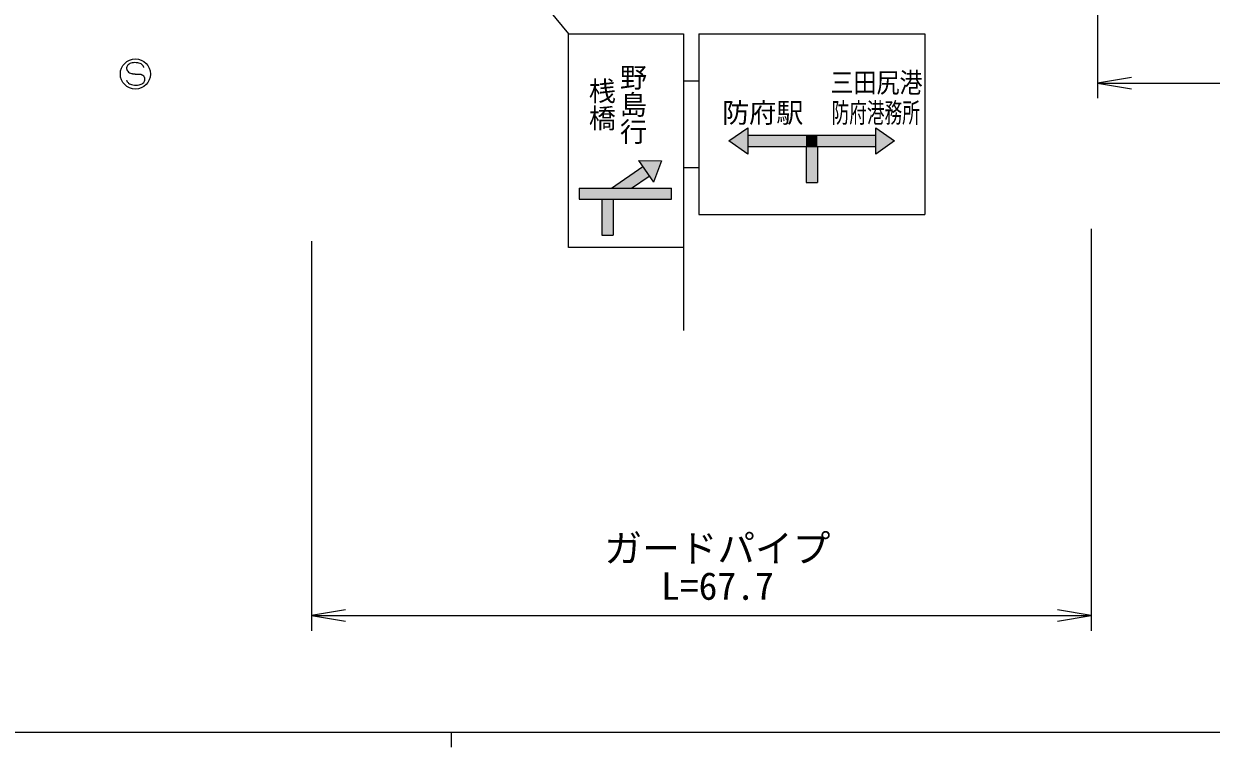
# Model space of a CAD drawing. Units: millimetres, scale not verified. Extents: x 40000 to 680000, y 20000 to 380000.
# Drawn here: x 139634 to 218452, y 204000 to 252024 of the extents above; entities that cross this region are included whole.
import ezdxf
from ezdxf.enums import TextEntityAlignment as Align

# ---------------------------------------------------------------- set-up
doc = ezdxf.new("R2010")
doc.units = ezdxf.units.MM
doc.header["$LTSCALE"] = 1000
for name, color, linetype, lineweight in [('M-BGD-EXST', 7, 'Continuous', 25), ('M-STR-HTXT', 7, 'Continuous', 13), ('M-STR-STRC', 7, 'Continuous', 25), ('M-TTL-BAND', 7, 'Continuous', 25)]:
    doc.layers.add(name, color=color, linetype=linetype, lineweight=lineweight)
doc.styles.add('@ＭＳ ゴシック', font='')
doc.styles.add('ＭＳ ゴシック', font='')
doc.styles.get('@ＭＳ ゴシック').set_extended_font_data('@MS Gothic')
doc.styles.get('ＭＳ ゴシック').set_extended_font_data('MS Gothic')

# ---------------------------------------------------------------- blocks, each defined once
blk = doc.blocks.new('open_arrow')
at = {"color": 0, "linetype": 'Continuous', "lineweight": -2}
blk.add_lwpolyline([(7.5, 1.25), (0, 0), (7.5, -1.25)], dxfattribs=at)

msp = doc.modelspace()

# ---------------------------------------------------------------- hatches: boundary and pattern name
at = {"layer": 'M-STR-STRC'}
for points in [[(186434, 244243), (187684, 245118), (187684, 244618), (187684, 243868), (187684, 243368)], [(187684, 245118), (187684, 244618), (187684, 243868), (187684, 243368), (186434, 244243)], [(186434, 244243), (187684, 245118), (187684, 244618), (187684, 243868), (187684, 243368)], [(186434, 244243), (186970, 244618), (187684, 244618), (187684, 243868), (187684, 243368)], [(187684, 244618), (196184, 244618), (196184, 243868), (192309, 243868), (191559, 243868), (187684, 243868)], [(187684, 244618), (191559, 244618), (191559, 243868), (187684, 243868)], [(187684, 244618), (196184, 244618), (196184, 243868), (192309, 243868), (191559, 243868), (187684, 243868)], [(191559, 244618), (192309, 244618), (192309, 243868), (191559, 243868)], [(192309, 244618), (196184, 244618), (196184, 243868), (192309, 243868)], [(196184, 244618), (196184, 245118), (197434, 244243), (196184, 243368), (196184, 243868)], [(196184, 244618), (196184, 245118), (197434, 244243), (196184, 243368), (196184, 243868)], [(196184, 244618), (196184, 245118), (197434, 244243), (196184, 243368), (196184, 243868)], [(191559, 243868), (192309, 243868), (192309, 241493), (191559, 241493)], [(191559, 243868), (192309, 243868), (192309, 241493), (191559, 241493)], [(191559, 243868), (192309, 243868), (192309, 241493), (191559, 241493)], [(181966, 242930), (180441, 242951), (180722, 242538), (181143, 241917), (181424, 241504)], [(181143, 241917), (180722, 242538), (178638, 241121), (179972, 241121)], [(178754, 240371), (182629, 240371), (182629, 241121), (179972, 241121), (178638, 241121), (176500, 241121), (176500, 240371), (178004, 240371)], [(178754, 237996), (178754, 240371), (178004, 240371), (178004, 237996)]]:
    msp.add_hatch(color=256, dxfattribs=at).paths.add_polyline_path(points)

# ---------------------------------------------------------------- linework, layer by layer
at = {"layer": 'M-BGD-EXST'}
for points in [[(146780, 248724), (146806, 248719), (146831, 248714), (146856, 248709), (146882, 248705), (146907, 248701), (146933, 248697), (146958, 248694), (146984, 248691), (147009, 248689), (147035, 248688), (147056, 248687), (147077, 248687), (147098, 248686), (147119, 248687), (147140, 248687), (147161, 248687), (147183, 248688), (147204, 248688), (147225, 248688), (147246, 248688), (147269, 248687), (147293, 248685), (147316, 248683), (147339, 248681), (147351, 248679), (147363, 248677), (147377, 248675), (147390, 248672), (147404, 248669), (147418, 248665), (147431, 248661), (147443, 248657), (147455, 248653), (147467, 248648), (147479, 248643), (147490, 248638), (147502, 248632), (147513, 248626), (147524, 248620), (147535, 248613), (147545, 248605), (147552, 248599), (147559, 248593), (147565, 248587), (147572, 248580), (147578, 248573)], [(146530, 248147), (146525, 248154), (146520, 248162), (146515, 248170), (146510, 248177), (146506, 248185), (146501, 248193), (146497, 248201), (146494, 248210), (146491, 248218), (146488, 248226), (146486, 248234), (146485, 248242), (146483, 248250)]]:
    msp.add_lwpolyline(points, dxfattribs=at)
msp.add_circle((147046, 248688), 1000, dxfattribs=at)
for centre, radius, start, end in [((146756, 249067), 298, 172.36814, 193.72008), ((146747, 249059), 290, 150.0708, 170.82171), ((146920, 248958), 491, 135.15085, 149.93667), ((146822, 249064), 347, 114.63796, 136.08554), ((146923, 248842), 591, 100.05395, 114.52623), ((147013, 248349), 1092, 90.54544, 100.1869), ((147032, 248185), 1257, 82.47698, 91.3279), ((147106, 248727), 709, 69.27414, 82.6429), ((147208, 248999), 419, 50.33996, 69.2792), ((147214, 249017), 401, 40.39427, 49.36849), ((147134, 248926), 521, 31.07407, 42.21432), ((147420, 249098), 188, 15.48494, 31.07407), ((147502, 249126), 101, 353.24514, 12.74605), ((146755, 249067), 298, 193.7824, 222.17001), ((146864, 249166), 445, 222.25697, 242.81644), ((146956, 249349), 650, 242.95506, 254.28289), ((147321, 248341), 346, 0.82024, 42.03911), ((147318, 248334), 349, 338.2637, 2.05452), ((146884, 248423), 449, 217.94831, 228.20445), ((146892, 248443), 470, 229.12381, 248.26742), ((146987, 248684), 728, 248.31346, 261.14941), ((147062, 249175), 1226, 261.2217, 270.98278), ((147080, 249222), 1272, 270.15164, 279.41634), ((147170, 248672), 715, 279.49367, 291.46503), ((147275, 248406), 428, 291.45807, 309.06252), ((147326, 248338), 344, 309.52638, 337.1503)]:
    msp.add_arc(centre, radius, start, end, dxfattribs=at)
at = {"layer": 'M-STR-HTXT'}
for p, q in [((210912, 262242), (210912, 247074)), ((210912, 248074), (255430, 248074)), ((210489, 238420), (210489, 211737)), ((158729, 237596), (158729, 211737)), ((158729, 212737), (210489, 212737))]:
    msp.add_line(p, q, dxfattribs=at)
at = {"layer": 'M-STR-STRC'}
for p, q in [((158716, 272108), (175788, 251359)), ((175788, 251359), (183434, 251359)), ((175788, 237182), (175788, 251359)), ((183434, 251359), (183434, 237182)), ((183434, 251359), (183434, 231668)), ((184434, 251359), (184434, 239359)), ((184434, 251359), (199434, 251359)), ((199434, 251359), (199434, 239359)), ((183434, 248234), (184434, 248234)), ((186434, 244243), (187684, 245118)), ((187684, 245118), (187684, 243368)), ((187684, 244618), (196184, 244618)), ((196184, 243368), (196184, 245118)), ((196184, 245118), (197434, 244243)), ((187684, 243368), (186434, 244243)), ((187684, 243868), (196184, 243868)), ((191559, 243868), (191559, 241493)), ((192309, 243868), (192309, 241493)), ((197434, 244243), (196184, 243368)), ((180441, 242951), (181966, 242930)), ((180441, 242951), (181424, 241504)), ((181966, 242930), (181424, 241504)), ((178638, 241121), (180722, 242538)), ((183434, 242484), (184434, 242484)), ((179972, 241121), (181143, 241917)), ((191559, 241493), (192309, 241493)), ((176500, 241121), (182629, 241121)), ((176500, 241121), (176500, 240371)), ((182629, 240371), (182629, 241121)), ((176500, 240371), (182629, 240371)), ((178004, 240371), (178004, 237996)), ((178754, 240371), (178754, 237996)), ((184434, 239359), (199434, 239359)), ((178004, 237996), (178754, 237996)), ((183434, 237182), (175788, 237182))]:
    msp.add_line(p, q, dxfattribs=at)
at = {"layer": 'M-TTL-BAND'}
for p, q in [((40000, 205000), (579000, 205000)), ((168000, 205000), (168000, 204000))]:
    msp.add_line(p, q, dxfattribs=at)

# ---------------------------------------------------------------- block references
at = {"layer": 'M-STR-HTXT', "xscale": 300, "yscale": 300}
for p in [(210912, 248074), (158729, 212737)]:
    msp.add_blockref('open_arrow', p, dxfattribs=at)
at = {"layer": 'M-STR-HTXT', "xscale": 300, "yscale": 300, "rotation": 180}
msp.add_blockref('open_arrow', (210489, 212737), dxfattribs=at)

# ---------------------------------------------------------------- texts
at = {"layer": 'M-STR-HTXT', "style": 'ＭＳ ゴシック'}
for s, p in [('ガードパイプ', (185676, 215737)), ('L=67.7', (185676, 213237))]:
    msp.add_text(s, height=1833, dxfattribs=at).set_placement(p, align=Align.BOTTOM_CENTER)
at = {"layer": 'M-STR-STRC', "style": '@ＭＳ ゴシック'}
msp.add_text('野島行', height=1320, rotation=270, dxfattribs=at).set_placement((180081, 249373), align=Align.MIDDLE_LEFT)
msp.add_text('桟橋', height=1320, rotation=270, dxfattribs=at).set_placement((178015, 246673), align=Align.MIDDLE_CENTER)
at = {"layer": 'M-STR-STRC', "style": 'ＭＳ ゴシック'}
for s, width, p in [('三田尻港', 0.85, (196231, 248118)), ('防府港務所', 0.65, (196184, 246118))]:
    msp.add_text(s, height=1320, dxfattribs=dict(at, width=width)).set_placement(p, align=Align.MIDDLE_CENTER)
msp.add_text('防府駅', height=1320, dxfattribs=at).set_placement((188684, 246118), align=Align.MIDDLE_CENTER)

doc.saveas('drawing.dxf')
